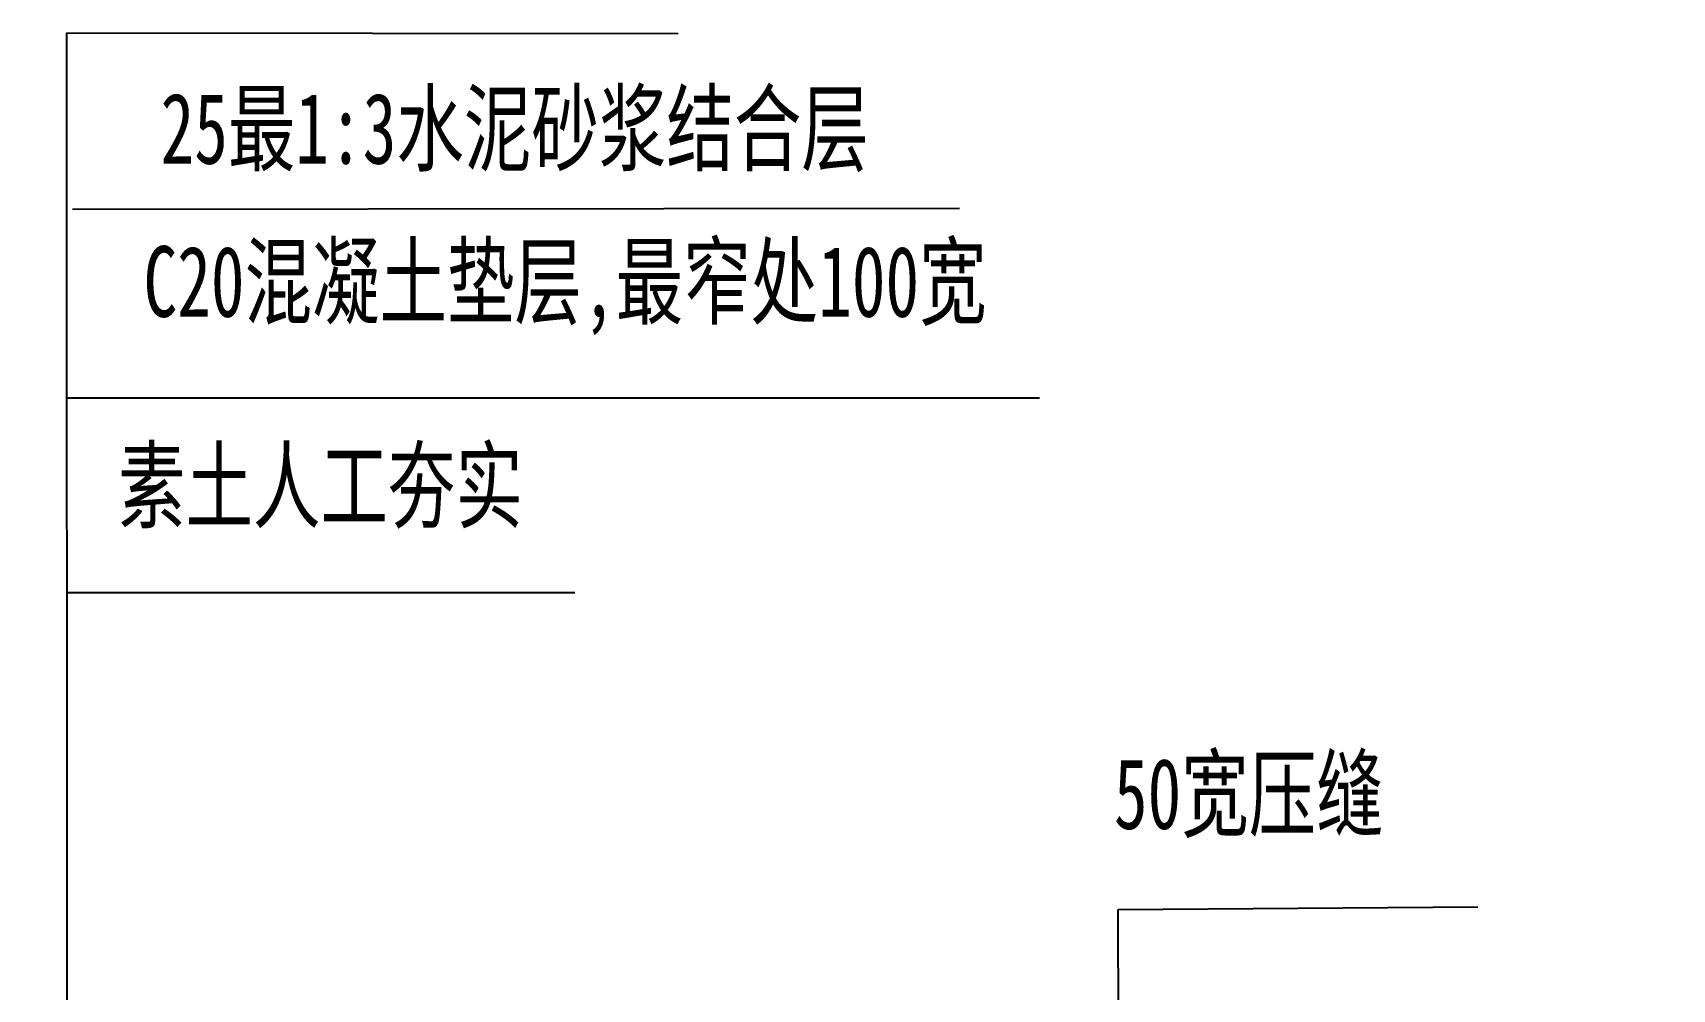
# Model space of a CAD drawing. Extents: x -5157 to -787, y -1161 to 1757.
# Drawn here: x -3954 to -3258, y 686 to 1092 of the extents above; entities that cross this region are included whole.
import ezdxf

# ---------------------------------------------------------------- set-up
doc = ezdxf.new("R2010")
doc.units = 0
doc.header["$MEASUREMENT"] = 0
doc.layers.add('STAIR', color=140, linetype='CONTINUOUS')
doc.layers.add('TEXT', color=41, linetype='CONTINUOUS')
doc.styles.add('STYLE1', font='SIMSUN.TTF', dxfattribs={"width": 0.7})

msp = doc.modelspace()

# ---------------------------------------------------------------- hatches: boundary and pattern name
at = {"layer": 'STAIR'}
h = msp.add_hatch(dxfattribs=at)
h.set_pattern_fill('AR-CONC', color=256, scale=30, style=0)
h.set_pattern_definition([(50, (-4696.67, 390.12), (215.178, -18.826), [22.5, -247.5]), (355, (-4696.67, 390.12), (-41.625, 225.658), [18, -198]), (100.4514, (-4678.74, 388.55), (173.553, 206.832), [19.122, -210.343]), (46.184, (-4696.67, 450.12), (320.172, -49.656), [33.75, -371.25]), (96.636, (-4670, 445.98), (280.4, 292.235), [28.683, -315.514]), (351.184, (-4696.67, 450.12), (280.399, 292.236), [27, -297]), (21, (-4666.67, 435.12), (179.072, -120.786), [22.5, -247.5]), (326, (-4666.67, 435.12), (72.995, 217.545), [18, -198]), (71.4514, (-4651.75, 425.05), (252.067, 96.759), [19.122, -210.343]), (37.5, (-4696.67, 390.12), (3.648, 99.8682), [0, -195.6, 0, -201, 0, -198.75]), (7.5, (-4696.67, 390.12), (78.921, 118.3235), [0, -114.6, 0, -191.1, 0, -75.75]), (327.5, (-4763.57, 390.12), (160.1467, -6.7665), [0, -75, 0, -234, 0, -310.5]), (317.5, (-4793.57, 390.12), (174.956, 30.0315), [0, -97.5, 0, -155.4, 0, -220.5])])
edge = h.paths.add_edge_path()
edge.add_line((-4878.66, 662.34), (-4678.66, 662.34))
edge.add_line((-4878.66, 752.34), (-4878.66, 662.34))
edge.add_line((-4878.66, 752.34), (-4398.66, 752.34))
edge.add_line((-4678.66, 662.34), (-3588.97, 71.06))
edge.add_line((-4396.07, 782.34), (-4396.07, 632.34))
edge.add_line((-4396.07, 632.34), (-4146.07, 632.34))
edge.add_line((-4146.07, 632.34), (-4146.07, 482.34))
edge.add_line((-4146.07, 482.34), (-3846.07, 482.34))
edge.add_line((-3846.07, 482.34), (-3846.07, 332.34))
edge.add_line((-3846.07, 332.34), (-3546.07, 332.34))
edge.add_line((-3546.07, 332.34), (-3546.07, 152.34))
edge.add_line((-3588.97, 71.06), (-2247.41, 71.06))
edge.add_line((-3546.07, 152.34), (-2166.07, 152.34))
edge.add_line((-2247.41, 71.06), (-2247.41, -69.79))
edge.add_line((-2166.07, 152.34), (-2166.07, 32.34))
edge.add_line((-2166.07, 32.34), (-1716.07, 32.34))
edge.add_line((-2247.41, -69.79), (-2102.81, -69.79))
edge.add_line((-2102.81, -69.79), (-1457.23, -364.35))
edge.add_line((-1716.07, 32.34), (-1716.07, -117.66))
edge.add_line((-1716.07, -117.66), (-1416.07, -117.66))
edge.add_line((-1416.07, -117.66), (-1416.07, -287.66))
edge.add_line((-1416.07, -287.66), (-813.4, -287.66))
edge.add_line((-1457.23, -364.35), (-809.25, -364.35))
edge.add_line((-809.25, -364.35), (-813.4, -287.66))

# ---------------------------------------------------------------- linework, layer by layer
at = {"layer": 'TEXT', "linetype": 'CONTINUOUS'}
for p, q in [((-3939.1, 226.48), (-3939.29, 1092.2)), ((-3939.29, 1092.2), (-3679.85, 1091.89)), ((-3936.96, 1017.36), (-3560.43, 1017.75)), ((-3939.54, 937.35), (-3526.58, 937.35)), ((-3939.29, 854.77), (-3723.67, 854.77)), ((-3493.16, 720.18), (-3340.59, 721.27)), ((-3492.66, 542.03), (-3493.16, 720.18))]:
    msp.add_line(p, q, dxfattribs=at)

# ---------------------------------------------------------------- texts
at = {"layer": 'TEXT', "linetype": 'CONTINUOUS', "style": 'STYLE1', "width": 0.7}
for s, p in [('25最1:3水泥砂浆结合层', (-3899.55, 1036.63)), ('C20混凝土垫层,最窄处100宽', (-3906.78, 971.68)), ('素土人工夯实', (-3917.61, 885.09)), ('50宽压缝', (-3494.97, 754.38))]:
    msp.add_text(s, height=30, dxfattribs=at).set_placement(p)

doc.saveas('drawing.dxf')
